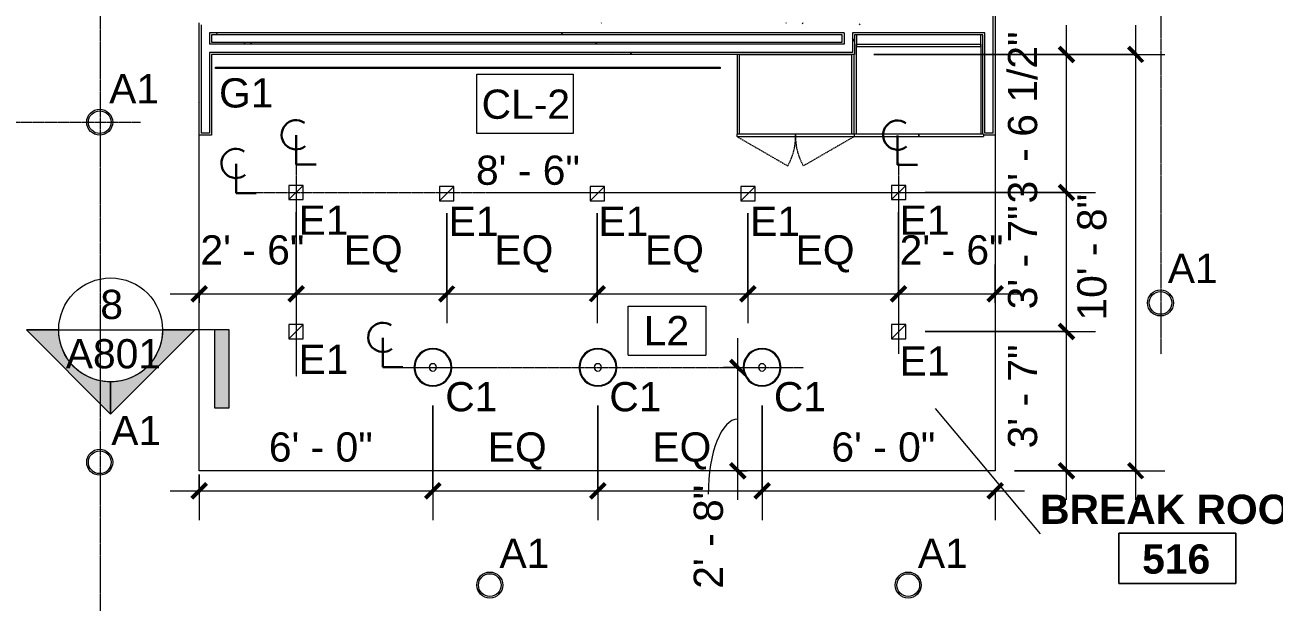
# Model space of a CAD drawing. Header units: inches. Extents: x 0 to 1865, y 0 to 1094.
# Drawn here: x 441.5 to 826.3, y 333.5 to 511.2 of the extents above; entities that cross this region are included whole.
import ezdxf

# ---------------------------------------------------------------- set-up
doc = ezdxf.new("R2010")
doc.units = ezdxf.units.IN
doc.header["$MEASUREMENT"] = 0
doc.linetypes.add('Center 1_16_', pattern=[0.15625, 0.0625, -0.03125, 0.03125, -0.03125])
doc.linetypes.add('Hidden', pattern=[0.28125, 0.1875, -0.09375])
for name, color, linetype, lineweight in [('A-ANNO-DIMS', 211, 'Continuous', 9), ('A-ANNO-DIMS-96', 211, 'Continuous', 9), ('A-ANNO-KEYN', 231, 'Continuous', 9), ('A-ANNO-NOTE', 131, 'Continuous', 9), ('A-AREA-IDEN', 2, 'Continuous', 9), ('A-CLNG', 13, 'Continuous', 13), ('A-CLNG-IDEN', 151, 'Continuous', 9), ('A-DETL', 90, 'Continuous', 9), ('A-WALL', 113, 'Continuous', 13), ('A-WALL-PATT', 111, 'Continuous', 13), ('E-LITE-EQPM', 33, 'Continuous', 9), ('E-LITE-EQPM-IDEN', 33, 'Continuous', 9), ('G-ANNO-SYMB', 111, 'Continuous', 9), ('I-WALL', 2, 'Continuous', 13), ('Q-CASE', 31, 'Continuous', 9)]:
    doc.layers.add(name, color=color, linetype=linetype, lineweight=lineweight)
doc.styles.add('Arial', font='arial.ttf', dxfattribs={"height": 9})
doc.styles.add('Swis721 Lt BT', font='swissl.ttf', dxfattribs={"height": 9})
doc.styles.add('Swis721 Lt BT_B', font='', dxfattribs={"height": 9})
doc.styles.get('Swis721 Lt BT_B').set_extended_font_data('Swis721 Lt BT', bold=True)
doc.dimstyles.new('OTJ_-_3_32__Linear__1_2__Tolerance', dxfattribs={"dimscale": 12, "dimtxt": 9.497835, "dimasz": 0.375, "dimexe": 0.75, "dimexo": 0.5, "dimgap": 0.5, "dimtad": 1, "dimdec": 1, "dimrnd": 0.5, "dimzin": 3, "dimdsep": 46, "dimlunit": 4, "dimtxsty": 'Swis721 Lt BT', "dimblk1": 'OBLIQUE', "dimblk2": 'OBLIQUE', "dimsah": 1, "dimcen": 0.09, "dimdle": 0.75, "dimazin": 0, "dimtfac": 1, "dimtdec": 4, "dimtix": 1, "dimtmove": 0, "dimatfit": 3, "dimfxl": 1, "dimtvp": 1, "dimfrac": 2, "dimtolj": 1, "dimtzin": 0, "dimarcsym": 2})
doc.dimstyles.new('OTJ_-_3_32__Linear__1_2__Tolerance_1', dxfattribs={"dimscale": 12, "dimtxt": 9.497835, "dimasz": 0.375, "dimexe": 0.75, "dimexo": 0.5, "dimgap": 0.5, "dimtad": 1, "dimdec": 1, "dimrnd": 0.5, "dimzin": 3, "dimdsep": 46, "dimlunit": 4, "dimtxsty": 'Swis721 Lt BT', "dimblk1": 'OBLIQUE', "dimblk2": 'OBLIQUE', "dimsah": 1, "dimcen": 0.09, "dimdle": 0.75, "dimazin": 0, "dimtfac": 1, "dimtdec": 4, "dimtix": 1, "dimtmove": 1, "dimatfit": 3, "dimfxl": 1, "dimtvp": 1, "dimfrac": 2, "dimtolj": 1, "dimtzin": 0, "dimarcsym": 2})
pattern_1 = [(0, (0, 0), (30.72, 7.68), [1.267, -21.773, 1.267, -21.773, -122.88]), (0, (0, 0), (30.72, 7.68), [-46.08, 1.267, -44.813, 1.267, -21.773, -53.76]), (0, (0, 0), (30.72, 7.68), [-115.2, 1.267, -14.093, 1.267, -37.133]), (120, (11.52, 3.84), (-22.011075, 22.7643), [1.267, -21.773, 1.267, -21.773, -122.88]), (120, (11.52, 3.84), (-22.011075, 22.7643), [-46.08, 1.267, -44.813, 1.267, -21.773, -53.76]), (120, (11.52, 3.84), (-22.011075, 22.7643), [-115.2, 1.267, -14.093, 1.267, -37.133]), (240, (15.36, 19.2), (-8.708925, -30.4443), [1.267, -21.773, 1.267, -21.773, -122.88]), (240, (15.36, 19.2), (-8.708925, -30.4443), [-46.08, 1.267, -44.813, 1.267, -21.773, -53.76]), (240, (15.36, 19.2), (-8.708925, -30.4443), [-115.2, 1.267, -14.093, 1.267, -37.133])]

# ---------------------------------------------------------------- blocks, each defined once
blk = doc.blocks.new('CW Cupbd1 - Fridge 80_h x 24_d - 2 Doors-8094484-REFLECTED CEILING PLAN')
at = {"layer": 'Q-CASE', "lineweight": 20}
for p, q in [((2.75, -2.49), (2.75, -6.06)), ((41.09, -6.06), (41.09, -2.49)), ((2.75, -6.06), (2.75, -5.31)), ((2.75, -5.31), (41.09, -5.31)), ((41.09, -5.31), (41.09, -6.06)), ((2, -33.06), (2, -8.49))]:
    blk.add_line(p, q, dxfattribs=at)
at = {"layer": 'Q-CASE'}
for p, q in [((2.75, -33.06), (2.75, -6.06)), ((2.75, -6.06), (41.09, -6.06)), ((41.09, -6.06), (41.09, -33.06)), ((21.92, -33.06), (2, -33.06)), ((2, -33.81), (21.92, -33.81)), ((41.09, -33.06), (2.75, -33.06)), ((21.92, -33.81), (21.92, -33.06)), ((41.84, -33.06), (21.92, -33.06)), ((21.92, -33.06), (21.92, -33.81)), ((21.92, -33.81), (41.84, -33.81)), ((41.84, -33.06), (41.84, -33.81))]:
    blk.add_line(p, q, dxfattribs=at)
blk = doc.blocks.new('CW Cupbd Combined - Oven Tower 96_h x 24_d _2 Microwaves_ 2 pull out drawers_-7806626-REFLECTED CEILING PLAN')
at = {"layer": 'Q-CASE', "linetype": 'Hidden'}
for p, q in [((2, 31.31), (17.6, 40.32)), ((38.03, 31.31), (22.42, 40.32))]:
    blk.add_line(p, q, dxfattribs=at)
at = {"layer": 'Q-CASE'}
for p, q in [((20.01, 31.31), (2, 31.31)), ((2, 30.56), (2, 31.31)), ((20.01, 30.56), (20.01, 31.31)), ((38.03, 31.31), (20.01, 31.31)), ((20.01, 31.31), (20.01, 30.56)), ((38.03, 31.31), (38.03, 30.56)), ((2, 30.56), (20.01, 30.56)), ((2.75, 6.06), (2.75, 30.56)), ((2.75, 30.56), (37.28, 30.56)), ((20.01, 30.56), (38.03, 30.56)), ((37.28, 30.56), (37.28, 6.06)), ((37.28, 6.06), (2.75, 6.06))]:
    blk.add_line(p, q, dxfattribs=at)
at = {"layer": 'Q-CASE', "lineweight": 20}
for p, q in [((2, 30.56), (2, 5.99)), ((38.03, 5.99), (38.03, 30.56)), ((2.75, 5.99), (2.75, 6.06)), ((2.75, 6.06), (2.75, 5.99)), ((37.28, 6.06), (37.28, 5.99)), ((37.28, 5.99), (37.28, 6.06))]:
    blk.add_line(p, q, dxfattribs=at)
at = {"layer": 'Q-CASE', "linetype": 'Hidden'}
for centre, start, end in [((2, 31.31), 0.0023, 30), ((38.03, 31.31), 150, 179.9977)]:
    blk.add_arc(centre, 18.02, start, end, dxfattribs=at)
blk = doc.blocks.new('L-PENDANT_RH HARMON 11 - L-PENDANT_RH HARMON 11-7952165-REFLECTED CEILING PLAN')
at = {"layer": 'E-LITE-EQPM'}
for radius, start, end in [(5.84, 0, 180), (5.59, 0, 180), (5.84, 180, 0), (5.59, 180, 0), (1.13, 0, 180), (1.13, 180, 0)]:
    blk.add_arc((0, 0), radius, start, end, dxfattribs=at)
blk = doc.blocks.new('L-PENDANT_RH HARMON 11 - L-PENDANT_RH HARMON 11-7822375-REFLECTED CEILING PLAN')
at = {"layer": 'E-LITE-EQPM'}
for radius, start, end in [(5.84, 0, 180), (5.59, 0, 180), (5.84, 180, 0), (5.59, 180, 0), (1.13, 0, 180), (1.13, 180, 0)]:
    blk.add_arc((0, 0), radius, start, end, dxfattribs=at)
blk = doc.blocks.new('L-PENDANT_FOCAL POINT 3_5 CYLINDER - L-PENDANT_FOCAL POINT 3_5 CYLINDER-7826649-REFLECTED CEILING PLAN')
at = {"layer": 'E-LITE-EQPM'}
for radius in [4, 3.5]:
    blk.add_circle((-0.125, 0), radius, dxfattribs=at)
blk = doc.blocks.new('L-Recessed Square Downlight - 4_-4552743-REFLECTED CEILING PLAN')
at = {"layer": 'E-LITE-EQPM'}
for p, q in [((-2.1875, -2.1875), (-2.1875, 2.1875)), ((-2.1875, 2.1875), (2.1875, 2.1875)), ((-2.1875, 2.1875), (2.1875, -2.1875)), ((2.1875, 2.1875), (2.1875, -2.1875)), ((2.1875, -2.1875), (-2.1875, -2.1875))]:
    blk.add_line(p, q, dxfattribs=at)
blk = doc.blocks.new('LED STRIP - 10 mm-7897788-REFLECTED CEILING PLAN')
at = {"layer": 'E-LITE-EQPM'}
for p, q in [((77.75, 0.2), (-77.75, 0.2)), ((-77.75, 0.2), (-77.75, -0.2)), ((77.75, -0.2), (77.75, 0.2)), ((-77.75, -0.2), (77.75, -0.2))]:
    blk.add_line(p, q, dxfattribs=at)
blk = doc.blocks.new('Room Tag - Room Name and Number-3379422-REFLECTED CEILING PLAN')
at = {"layer": 'A-AREA-IDEN'}
for p, q in [((-0.1881, -0.1636), (-0.1881, -0.0018)), ((-0.1881, -0.0018), (0.1869, -0.0018)), ((0.1869, -0.0018), (-0.1881, -0.0018)), ((-0.1881, -0.0018), (-0.1881, -0.1636)), ((0.1869, -0.0018), (0.1869, -0.1636)), ((0.1869, -0.1636), (0.1869, -0.0018)), ((0.1869, -0.1636), (-0.1881, -0.1636)), ((-0.1881, -0.1636), (0.1869, -0.1636))]:
    blk.add_line(p, q, dxfattribs=at)
blk = doc.blocks.new('DIMBLOCK1-REFLECTED CEILING PLAN')
at = {"layer": 'A-ANNO-DIMS-96'}
for p, q in [((524.97, 453.59), (524.97, 419.4)), ((524.97, 428.4), (524.97, 453.59)), ((495.14, 425.58), (495.14, 437.4)), ((486.14, 428.4), (524.97, 428.4)), ((495.14, 428.4), (495.14, 425.58))]:
    blk.add_line(p, q, dxfattribs=at)
at = {"layer": 'A-ANNO-DIMS-96', "lineweight": 50}
for p, q in [((495.14, 428.4), (492.89, 426.15)), ((495.14, 428.4), (497.39, 430.65)), ((524.97, 428.4), (522.72, 426.15)), ((524.97, 428.4), (527.22, 430.65))]:
    blk.add_line(p, q, dxfattribs=at)
at = {"layer": 'A-ANNO-DIMS-96', "color": 0, "insert": (495.51, 446.42), "char_height": 9, "width": 34.9159, "attachment_point": 1, "line_spacing_factor": 1.005062, "style": 'Swis721 Lt BT'}
blk.add_mtext('2\' - 6"', dxfattribs=at)
blk = doc.blocks.new('_Oblique')
at = {"color": 0, "linetype": 'ByBlock', "lineweight": -2}
blk.add_line((-0.5, -0.5), (0.5, 0.5), dxfattribs=at)
blk = doc.blocks.new('DIMBLOCK2-REFLECTED CEILING PLAN')
at = {"layer": 'A-ANNO-DIMS-96'}
for p, q in [((524.97, 453.59), (524.97, 419.4)), ((524.97, 428.4), (524.97, 453.59)), ((571.38, 453.25), (571.38, 419.4)), ((571.38, 428.4), (571.38, 453.25)), ((524.97, 428.4), (571.38, 428.4))]:
    blk.add_line(p, q, dxfattribs=at)
at = {"layer": 'A-ANNO-DIMS-96', "lineweight": 50}
for p, q in [((524.97, 428.4), (522.72, 426.15)), ((524.97, 428.4), (527.22, 430.65)), ((571.38, 428.4), (569.13, 426.15)), ((571.38, 428.4), (573.63, 430.65))]:
    blk.add_line(p, q, dxfattribs=at)
at = {"layer": 'A-ANNO-DIMS-96', "color": 0, "insert": (539.66, 446.42), "char_height": 9, "width": 20.443, "attachment_point": 1, "line_spacing_factor": 1.005062, "style": 'Swis721 Lt BT'}
blk.add_mtext('EQ', dxfattribs=at)
blk = doc.blocks.new('DIMBLOCK3-REFLECTED CEILING PLAN')
at = {"layer": 'A-ANNO-DIMS-96'}
for p, q in [((571.38, 453.25), (571.38, 419.4)), ((571.38, 428.4), (571.38, 453.25)), ((617.79, 453.25), (617.79, 419.4)), ((617.79, 428.4), (617.79, 453.25)), ((571.38, 428.4), (617.79, 428.4))]:
    blk.add_line(p, q, dxfattribs=at)
at = {"layer": 'A-ANNO-DIMS-96', "lineweight": 50}
for p, q in [((571.38, 428.4), (569.13, 426.15)), ((571.38, 428.4), (573.63, 430.65)), ((617.79, 428.4), (615.54, 426.15)), ((617.79, 428.4), (620.04, 430.65))]:
    blk.add_line(p, q, dxfattribs=at)
at = {"layer": 'A-ANNO-DIMS-96', "color": 0, "insert": (586.07, 446.42), "char_height": 9, "width": 20.443, "attachment_point": 1, "line_spacing_factor": 1.005062, "style": 'Swis721 Lt BT'}
blk.add_mtext('EQ', dxfattribs=at)
blk = doc.blocks.new('DIMBLOCK4-REFLECTED CEILING PLAN')
at = {"layer": 'A-ANNO-DIMS-96'}
for p, q in [((617.79, 453.25), (617.79, 419.4)), ((617.79, 428.4), (617.79, 453.25)), ((664.2, 453.25), (664.2, 419.4)), ((664.2, 428.4), (664.2, 453.25)), ((617.79, 428.4), (664.2, 428.4))]:
    blk.add_line(p, q, dxfattribs=at)
at = {"layer": 'A-ANNO-DIMS-96', "lineweight": 50}
for p, q in [((617.79, 428.4), (615.54, 426.15)), ((617.79, 428.4), (620.04, 430.65)), ((664.2, 428.4), (661.95, 426.15)), ((664.2, 428.4), (666.45, 430.65))]:
    blk.add_line(p, q, dxfattribs=at)
at = {"layer": 'A-ANNO-DIMS-96', "color": 0, "insert": (632.48, 446.42), "char_height": 9, "width": 20.443, "attachment_point": 1, "line_spacing_factor": 1.005062, "style": 'Swis721 Lt BT'}
blk.add_mtext('EQ', dxfattribs=at)
blk = doc.blocks.new('DIMBLOCK5-REFLECTED CEILING PLAN')
at = {"layer": 'A-ANNO-DIMS-96'}
for p, q in [((664.2, 453.25), (664.2, 419.4)), ((664.2, 428.4), (664.2, 453.25)), ((710.61, 453.59), (710.61, 419.4)), ((710.61, 428.4), (710.61, 453.59)), ((664.2, 428.4), (710.61, 428.4))]:
    blk.add_line(p, q, dxfattribs=at)
at = {"layer": 'A-ANNO-DIMS-96', "lineweight": 50}
for p, q in [((664.2, 428.4), (661.95, 426.15)), ((664.2, 428.4), (666.45, 430.65)), ((710.61, 428.4), (708.36, 426.15)), ((710.61, 428.4), (712.86, 430.65))]:
    blk.add_line(p, q, dxfattribs=at)
at = {"layer": 'A-ANNO-DIMS-96', "color": 0, "insert": (678.89, 446.42), "char_height": 9, "width": 20.443, "attachment_point": 1, "line_spacing_factor": 1.005062, "style": 'Swis721 Lt BT'}
blk.add_mtext('EQ', dxfattribs=at)
blk = doc.blocks.new('DIMBLOCK6-REFLECTED CEILING PLAN')
at = {"layer": 'A-ANNO-DIMS-96'}
for p, q in [((710.61, 453.59), (710.61, 419.4)), ((710.61, 428.4), (710.61, 453.59)), ((740.36, 425.58), (740.36, 437.4)), ((710.61, 428.4), (749.36, 428.4)), ((740.36, 428.4), (740.36, 425.58))]:
    blk.add_line(p, q, dxfattribs=at)
at = {"layer": 'A-ANNO-DIMS-96', "lineweight": 50}
for p, q in [((710.61, 428.4), (708.36, 426.15)), ((710.61, 428.4), (712.86, 430.65)), ((740.36, 428.4), (738.11, 426.15)), ((740.36, 428.4), (742.61, 430.65))]:
    blk.add_line(p, q, dxfattribs=at)
at = {"layer": 'A-ANNO-DIMS-96', "color": 0, "insert": (710.94, 446.42), "char_height": 9, "width": 34.9159, "attachment_point": 1, "line_spacing_factor": 1.005062, "style": 'Swis721 Lt BT'}
blk.add_mtext('2\' - 6"', dxfattribs=at)
blk = doc.blocks.new('DIMBLOCK7-REFLECTED CEILING PLAN')
at = {"layer": 'A-ANNO-DIMS-96'}
for p, q in [((718.8, 416.75), (771.32, 416.75)), ((762.32, 416.75), (718.8, 416.75)), ((762.32, 364.91), (762.32, 416.75)), ((746.36, 373.91), (771.32, 373.91)), ((762.32, 373.91), (746.36, 373.91))]:
    blk.add_line(p, q, dxfattribs=at)
at = {"layer": 'A-ANNO-DIMS-96', "lineweight": 50}
for p, q in [((762.32, 416.75), (760.07, 419)), ((762.32, 416.75), (764.57, 414.5)), ((762.32, 373.91), (760.07, 376.16)), ((762.32, 373.91), (764.57, 371.66))]:
    blk.add_line(p, q, dxfattribs=at)
at = {"layer": 'A-ANNO-DIMS-96', "color": 0, "insert": (744.31, 380.78), "char_height": 9, "width": 34.9159, "attachment_point": 1, "rotation": 90, "line_spacing_factor": 1.005062, "style": 'Swis721 Lt BT'}
blk.add_mtext('3\' - 7"', dxfattribs=at)
blk = doc.blocks.new('DIMBLOCK8-REFLECTED CEILING PLAN')
at = {"layer": 'A-ANNO-DIMS-96', "lineweight": 50}
for p, q in [((762.32, 459.59), (760.07, 461.84)), ((762.32, 459.59), (764.57, 457.34)), ((762.32, 416.75), (760.07, 419)), ((762.32, 416.75), (764.57, 414.5))]:
    blk.add_line(p, q, dxfattribs=at)
at = {"layer": 'A-ANNO-DIMS-96'}
for p, q in [((718.8, 459.59), (771.32, 459.59)), ((762.32, 459.59), (718.8, 459.59)), ((762.32, 416.75), (762.32, 459.59)), ((718.8, 416.75), (771.32, 416.75)), ((762.32, 416.75), (718.8, 416.75))]:
    blk.add_line(p, q, dxfattribs=at)
at = {"layer": 'A-ANNO-DIMS-96', "color": 0, "insert": (744.31, 423.62), "char_height": 9, "width": 34.9159, "attachment_point": 1, "rotation": 90, "line_spacing_factor": 1.005062, "style": 'Swis721 Lt BT'}
blk.add_mtext('3\' - 7"', dxfattribs=at)
blk = doc.blocks.new('DIMBLOCK9-REFLECTED CEILING PLAN')
at = {"layer": 'A-ANNO-DIMS-96'}
for p, q in [((762.32, 459.59), (762.32, 511.12)), ((703.01, 502.12), (771.32, 502.12)), ((762.32, 502.12), (703.01, 502.12)), ((718.8, 459.59), (771.32, 459.59)), ((762.32, 459.59), (718.8, 459.59))]:
    blk.add_line(p, q, dxfattribs=at)
at = {"layer": 'A-ANNO-DIMS-96', "lineweight": 50}
for p, q in [((762.32, 502.12), (760.07, 504.37)), ((762.32, 502.12), (764.57, 499.87)), ((762.32, 459.59), (760.07, 461.84)), ((762.32, 459.59), (764.57, 457.34))]:
    blk.add_line(p, q, dxfattribs=at)
at = {"layer": 'A-ANNO-DIMS-96', "color": 0, "insert": (744.31, 456.21), "char_height": 9, "width": 59.1579, "attachment_point": 1, "rotation": 90, "line_spacing_factor": 1.005062, "style": 'Swis721 Lt BT'}
blk.add_mtext('3\' - 6 1/2"', dxfattribs=at)
blk = doc.blocks.new('DIMBLOCK10-REFLECTED CEILING PLAN')
at = {"layer": 'A-ANNO-DIMS-96'}
for p, q in [((567.14, 393.97), (567.14, 358.7)), ((567.14, 367.7), (567.14, 393.97)), ((495.14, 372.74), (495.14, 358.7)), ((495.14, 367.7), (495.14, 372.74)), ((486.14, 367.7), (567.14, 367.7))]:
    blk.add_line(p, q, dxfattribs=at)
at = {"layer": 'A-ANNO-DIMS-96', "lineweight": 50}
for p, q in [((495.14, 367.7), (497.39, 369.95)), ((567.14, 367.7), (569.39, 369.95)), ((495.14, 367.7), (492.89, 365.45)), ((567.14, 367.7), (564.89, 365.45))]:
    blk.add_line(p, q, dxfattribs=at)
at = {"layer": 'A-ANNO-DIMS-96', "color": 0, "insert": (516.59, 385.72), "char_height": 9, "width": 34.9159, "attachment_point": 1, "line_spacing_factor": 1.005062, "style": 'Swis721 Lt BT'}
blk.add_mtext('6\' - 0"', dxfattribs=at)
blk = doc.blocks.new('DIMBLOCK11-REFLECTED CEILING PLAN')
at = {"layer": 'A-ANNO-DIMS-96'}
for p, q in [((567.14, 393.97), (567.14, 358.7)), ((567.14, 367.7), (567.14, 393.97)), ((617.98, 393.97), (617.98, 358.7)), ((617.98, 367.7), (617.98, 393.97)), ((567.14, 367.7), (617.98, 367.7))]:
    blk.add_line(p, q, dxfattribs=at)
at = {"layer": 'A-ANNO-DIMS-96', "lineweight": 50}
for p, q in [((567.14, 367.7), (569.39, 369.95)), ((617.98, 367.7), (620.23, 369.95)), ((567.14, 367.7), (564.89, 365.45)), ((617.98, 367.7), (615.73, 365.45))]:
    blk.add_line(p, q, dxfattribs=at)
at = {"layer": 'A-ANNO-DIMS-96', "color": 0, "insert": (584.04, 385.72), "char_height": 9, "width": 20.443, "attachment_point": 1, "line_spacing_factor": 1.005062, "style": 'Swis721 Lt BT'}
blk.add_mtext('EQ', dxfattribs=at)
blk = doc.blocks.new('DIMBLOCK12-REFLECTED CEILING PLAN')
at = {"layer": 'A-ANNO-DIMS-96'}
for p, q in [((617.98, 393.97), (617.98, 358.7)), ((617.98, 367.7), (617.98, 393.97)), ((668.55, 393.97), (668.55, 358.7)), ((668.55, 367.7), (668.55, 393.97)), ((617.98, 367.7), (668.55, 367.7))]:
    blk.add_line(p, q, dxfattribs=at)
at = {"layer": 'A-ANNO-DIMS-96', "lineweight": 50}
for p, q in [((617.98, 367.7), (620.23, 369.95)), ((668.55, 367.7), (670.8, 369.95)), ((617.98, 367.7), (615.73, 365.45)), ((668.55, 367.7), (666.3, 365.45))]:
    blk.add_line(p, q, dxfattribs=at)
at = {"layer": 'A-ANNO-DIMS-96', "color": 0, "insert": (634.75, 385.72), "char_height": 9, "width": 20.443, "attachment_point": 1, "line_spacing_factor": 1.005062, "style": 'Swis721 Lt BT'}
blk.add_mtext('EQ', dxfattribs=at)
blk = doc.blocks.new('DIMBLOCK13-REFLECTED CEILING PLAN')
at = {"layer": 'A-ANNO-DIMS-96'}
for p, q in [((668.55, 393.97), (668.55, 358.7)), ((668.55, 367.7), (668.55, 393.97)), ((668.55, 367.7), (749.36, 367.7)), ((740.36, 367.91), (740.36, 358.7)), ((740.36, 367.7), (740.36, 367.91))]:
    blk.add_line(p, q, dxfattribs=at)
at = {"layer": 'A-ANNO-DIMS-96', "lineweight": 50}
for p, q in [((668.55, 367.7), (670.8, 369.95)), ((740.36, 367.7), (742.61, 369.95)), ((668.55, 367.7), (666.3, 365.45)), ((740.36, 367.7), (738.11, 365.45))]:
    blk.add_line(p, q, dxfattribs=at)
at = {"layer": 'A-ANNO-DIMS-96', "color": 0, "insert": (689.91, 385.72), "char_height": 9, "width": 34.9159, "attachment_point": 1, "line_spacing_factor": 1.005062, "style": 'Swis721 Lt BT'}
blk.add_mtext('6\' - 0"', dxfattribs=at)
blk = doc.blocks.new('Centerline - Centerline-43150-REFLECTED CEILING PLAN')
at = {"layer": 'A-ANNO-NOTE', "lineweight": 30}
for p, q in [((0, 0.0259), (0, -0.0678)), ((0, -0.0678), (0.0642, -0.0678))]:
    blk.add_line(p, q, dxfattribs=at)
blk.add_arc((0, 0.0273), 0.0469, 55.7755, 308.0372, dxfattribs=at)
blk = doc.blocks.new('DIMBLOCK14-REFLECTED CEILING PLAN')
at = {"layer": 'A-ANNO-DIMS-96'}
for p, q in [((783.67, 364.91), (783.67, 511.12)), ((703.01, 502.12), (792.67, 502.12)), ((783.67, 502.12), (703.01, 502.12)), ((746.36, 373.91), (792.67, 373.91)), ((783.67, 373.91), (746.36, 373.91))]:
    blk.add_line(p, q, dxfattribs=at)
at = {"layer": 'A-ANNO-DIMS-96', "lineweight": 50}
for p, q in [((783.67, 502.12), (781.42, 504.37)), ((783.67, 502.12), (785.92, 499.87)), ((783.67, 373.91), (781.42, 376.16)), ((783.67, 373.91), (785.92, 371.66))]:
    blk.add_line(p, q, dxfattribs=at)
at = {"layer": 'A-ANNO-DIMS-96', "color": 0, "insert": (765.65, 420.15), "char_height": 9, "width": 42.8759, "attachment_point": 1, "rotation": 90, "line_spacing_factor": 1.005062, "style": 'Swis721 Lt BT'}
blk.add_mtext('10\' - 8"', dxfattribs=at)
blk = doc.blocks.new('DIMBLOCK15-REFLECTED CEILING PLAN')
at = {"layer": 'A-ANNO-DIMS-96'}
for p, q in [((661.1, 364.91), (661.1, 414.75)), ((656.71, 405.75), (670.1, 405.75)), ((661.1, 405.75), (656.71, 405.75)), ((663.92, 373.91), (652.1, 373.91)), ((661.1, 373.91), (663.92, 373.91))]:
    blk.add_line(p, q, dxfattribs=at)
at = {"layer": 'A-ANNO-DIMS-96', "lineweight": 50}
for p, q in [((661.1, 405.75), (658.85, 408)), ((661.1, 405.75), (663.35, 403.5)), ((661.1, 373.91), (658.85, 376.16)), ((661.1, 373.91), (663.35, 371.66))]:
    blk.add_line(p, q, dxfattribs=at)
at = {"layer": 'A-ANNO-DIMS-96'}
blk.add_ellipse((661.1, 366.66), major_axis=(0, 23.17), ratio=0.394282, start_param=0, end_param=1.570796, dxfattribs=at)
at = {"layer": 'A-ANNO-DIMS-96', "color": 0, "insert": (647.49, 337.56), "char_height": 9, "width": 34.9159, "attachment_point": 1, "rotation": 90, "line_spacing_factor": 1.005062, "style": 'Swis721 Lt BT'}
blk.add_mtext('2\' - 8"', dxfattribs=at)
blk = doc.blocks.new('Keynote Tag - Keynote Number - Boxed-135510-REFLECTED CEILING PLAN')
at = {"layer": 'A-ANNO-KEYN'}
for p, q in [((-0.125, -0.0792), (-0.125, 0.0781)), ((-0.125, 0.0781), (0.125, 0.0781)), ((0.125, 0.0781), (0.125, -0.0792)), ((-0.125, -0.0792), (0.125, -0.0792))]:
    blk.add_line(p, q, dxfattribs=at)
blk = doc.blocks.new('Drafting View - 3_32_ x 3_8_-334918-REFLECTED CEILING PLAN')
at = {"layer": 'G-ANNO-SYMB'}
blk.add_hatch(color=256, dxfattribs=at).paths.add_polyline_path([(0, 0.2495), (0, 0), (-0.0469, 0), (-0.0469, 0.2495)], flags=0)
for p, q in [((0, 0.2495), (-0.0469, 0.2495)), ((-0.0469, 0.2495), (-0.0469, 0)), ((0, 0), (0, 0.2495)), ((-0.0469, 0), (0, 0))]:
    blk.add_line(p, q, dxfattribs=at)
blk = doc.blocks.new('Drafting View - Section Head - Filled-1367765-REFLECTED CEILING PLAN')
at = {"layer": 'G-ANNO-SYMB'}
h = blk.add_hatch(color=256, dxfattribs=at)
edge = h.paths.add_edge_path(flags=0)
edge.add_line((-0.5202, 0), (-0.25, 0.2702))
edge.add_line((-0.25, 0.2702), (-0.25, 0.1667))
edge.add_arc((-0.25, 0), 0.1667, 90, 180)
edge.add_line((-0.4167, 0), (-0.5202, 0))
h = blk.add_hatch(color=256, dxfattribs=at)
edge = h.paths.add_edge_path(flags=0)
edge.add_line((0.0202, 0), (-0.0833, 0))
edge.add_arc((-0.25, 0), 0.1667, 0, 90)
edge.add_line((-0.25, 0.1667), (-0.25, 0.2702))
edge.add_line((-0.25, 0.2702), (0.0202, 0))
for p, q in [((-0.25, 0.2702), (-0.5202, 0)), ((-0.25, 0.2702), (-0.5202, 0)), ((-0.25, 0.2702), (0.0202, 0)), ((-0.25, 0.1667), (-0.25, 0.2702)), ((0.0202, 0), (-0.25, 0.2702)), ((-0.25, 0.2702), (-0.25, 0.1667)), ((-0.5202, 0), (-0.4167, 0)), ((-0.0833, 0), (0.0202, 0)), ((-0.5202, 0), (-0.4167, 0)), ((-0.4167, 0), (-0.5202, 0)), ((0.0202, 0), (-0.0833, 0)), ((-0.0833, 0), (0.0202, 0))]:
    blk.add_line(p, q, dxfattribs=at)
for start, end in [(0, 180), (360, 180), (90, 180), (0, 90), (180, 360)]:
    blk.add_arc((-0.25, 0), 0.1667, start, end, dxfattribs=at)

msp = doc.modelspace()

# ---------------------------------------------------------------- hatches: boundary and pattern name
at = {"layer": 'A-WALL-PATT', "lineweight": 9}
h = msp.add_hatch(dxfattribs=at)
h.set_pattern_fill('FP_1', color=256, style=0, pattern_type=2)
h.set_pattern_definition(pattern_1)
h.paths.add_polyline_path([(737.23, 477.25), (737.23, 508.75), (736.61, 508.75), (736.61, 477.55), (736.73, 477.55), (736.73, 477.25)], flags=0)
h.paths.add_polyline_path([(737.23, 511.25), (737.23, 748), (736.61, 748), (736.61, 511.25)], flags=0)
h.paths.add_polyline_path([(736.61, 748.5), (737.23, 748.5), (737.23, 750.3), (736.61, 750.3), (736.61, 748.67)], flags=0)
h = msp.add_hatch(dxfattribs=at)
h.set_pattern_fill('FP_1', color=256, style=0, pattern_type=2)
h.set_pattern_definition(pattern_1)
h.paths.add_polyline_path([(739.73, 477.25), (740.36, 477.25), (740.36, 651.68), (739.73, 651.68), (739.73, 477.87), (737.23, 477.87), (737.23, 477.25), (739.73, 477.25)], flags=0)
h.paths.add_polyline_path([(739.73, 654.18), (740.36, 654.18), (740.36, 747.18), (739.73, 747.18), (739.73, 680.91)], flags=0)
h = msp.add_hatch(dxfattribs=at)
h.set_pattern_fill('FP_1', color=256, style=0, pattern_type=2)
h.set_pattern_definition(pattern_1)
h.paths.add_polyline_path([(495.14, 508.75), (495.76, 508.75), (495.76, 511.25), (578.39, 511.25), (578.39, 511.87), (495.14, 511.87), (495.14, 508.84)], flags=0)
h.paths.add_polyline_path([(736.61, 511.25), (736.61, 511.87), (580.89, 511.87), (580.89, 511.25), (736.61, 511.25)], flags=0)
h = msp.add_hatch(dxfattribs=at)
h.set_pattern_fill('FP_1', color=256, style=0, pattern_type=2)
h.set_pattern_definition(pattern_1)
h.paths.add_polyline_path([(693.89, 508.12), (693.89, 508.75), (498.26, 508.75), (498.26, 508.12), (693.26, 508.12)], flags=0)
h.paths.add_polyline_path([(495.76, 508.12), (495.76, 508.75), (495.14, 508.75), (495.14, 508.12)], flags=0)
h.paths.add_polyline_path([(697.64, 508.12), (736.61, 508.12), (736.61, 508.75), (696.39, 508.75), (696.39, 508.12), (697.01, 508.12)], flags=0)
h = msp.add_hatch(dxfattribs=at)
h.set_pattern_fill('FP_1', color=256, style=0, pattern_type=2)
h.set_pattern_definition(pattern_1)
h.paths.add_polyline_path([(495.77, 477.25), (498.26, 477.25), (498.26, 477.87), (495.76, 477.87), (495.76, 508.12), (495.14, 508.12), (495.14, 477.25), (495.76, 477.25)], flags=0)
h = msp.add_hatch(dxfattribs=at)
h.set_pattern_fill('FP_1', color=256, style=0, pattern_type=2)
h.set_pattern_definition(pattern_1)
h.paths.add_polyline_path([(696.89, 502.12), (697.01, 502.12), (697.01, 508.12), (696.39, 508.12), (696.39, 502.12)], flags=0)
h = msp.add_hatch(dxfattribs=at)
h.set_pattern_fill('FP_1', color=256, style=0, pattern_type=2)
h.set_pattern_definition(pattern_1)
h.paths.add_polyline_path([(578.39, 505.25), (693.26, 505.25), (693.26, 505.87), (498.89, 505.87), (498.89, 505.25), (577.02, 505.25)], flags=0)
h = msp.add_hatch(dxfattribs=at)
h.set_pattern_fill('FP_1', color=256, style=0, pattern_type=2)
h.set_pattern_definition(pattern_1)
h.paths.add_polyline_path([(696.14, 502.12), (696.39, 502.12), (696.39, 502.75), (498.89, 502.75), (498.89, 502.12), (694.08, 502.12)], flags=0)

# ---------------------------------------------------------------- linework, layer by layer
at = {"layer": 'A-AREA-IDEN'}
msp.add_line((721.87, 393.11), (754.21, 354.46), dxfattribs=at)
at = {"layer": 'A-CLNG'}
for p, q in [((495.14, 373.91), (495.14, 477.25)), ((740.36, 477.25), (740.36, 373.91)), ((740.36, 373.91), (495.14, 373.91))]:
    msp.add_line(p, q, dxfattribs=at)
at = {"layer": 'A-CLNG-IDEN', "flags": 128}
msp.add_lwpolyline([(580.64, 496.05), (610.4, 496.05), (610.4, 477.81), (580.64, 477.81)], close=True, dxfattribs=at)
at = {"layer": 'A-DETL', "linetype": 'Center 1_16_', "lineweight": 13}
for p, q in [((464.6, 845.25), (464.6, 149.25)), ((791.43, 571.78), (791.43, 409.78)), ((58.12, 481.25), (477.12, 481.25)), ((524.97, 469.78), (524.97, 402.78)), ((710.61, 468.78), (710.61, 409.78)), ((509.79, 459.59), (722.79, 459.59)), ((555.29, 405.75), (681.29, 405.75))]:
    msp.add_line(p, q, dxfattribs=at)
at = {"layer": 'A-WALL'}
for p, q in [((739.73, 477.87), (739.73, 651.68)), ((495.76, 511.25), (495.76, 477.87)), ((693.89, 508.75), (498.26, 508.75)), ((498.26, 508.75), (498.26, 505.25)), ((693.89, 508.75), (693.89, 505.25)), ((737.23, 508.75), (696.39, 508.75)), ((696.39, 508.75), (696.39, 502.75)), ((737.23, 477.87), (737.23, 508.75)), ((693.89, 505.25), (498.26, 505.25)), ((498.26, 502.75), (498.26, 477.87)), ((696.39, 502.75), (498.26, 502.75)), ((498.26, 477.87), (495.76, 477.87)), ((739.73, 477.87), (737.23, 477.87))]:
    msp.add_line(p, q, dxfattribs=at)
at = {"layer": 'G-ANNO-SYMB'}
for p, q in [((451.85, 417.27), (483.85, 417.27)), ((499.89, 417.27), (491.85, 417.27))]:
    msp.add_line(p, q, dxfattribs=at)
at = {"layer": 'I-WALL'}
for p, q in [((740.36, 651.05), (740.36, 477.25)), ((495.14, 477.25), (495.14, 511.87)), ((693.26, 508.12), (498.89, 508.12)), ((498.89, 508.12), (498.89, 505.87)), ((693.26, 505.87), (693.26, 508.12)), ((736.61, 508.12), (697.01, 508.12)), ((697.01, 508.12), (697.01, 502.12)), ((736.61, 477.55), (736.61, 508.12)), ((498.89, 505.87), (693.26, 505.87)), ((498.89, 502.12), (498.89, 477.25)), ((697.01, 502.12), (498.89, 502.12)), ((498.89, 477.25), (495.14, 477.25)), ((740.36, 477.25), (736.73, 477.25))]:
    msp.add_line(p, q, dxfattribs=at)

# ---------------------------------------------------------------- block references
at = {"layer": 'A-ANNO-KEYN', "xscale": 95.99999999999994, "yscale": 95.99999999999994, "zscale": 95.99999999999994}
msp.add_blockref('Keynote Tag - Keynote Number - Boxed-135510-REFLECTED CEILING PLAN', (639.25, 417.11), dxfattribs=at)
at = {"layer": 'A-ANNO-NOTE', "xscale": 96, "yscale": 96, "zscale": 96}
for p in [(525.01, 474.76), (710.32, 474.64), (506.47, 465.93), (551.7, 412.36)]:
    msp.add_blockref('Centerline - Centerline-43150-REFLECTED CEILING PLAN', p, dxfattribs=at)
at = {"layer": 'A-AREA-IDEN', "xscale": 95.99999999999994, "yscale": 95.99999999999994, "zscale": 95.99999999999994}
msp.add_blockref('Room Tag - Room Name and Number-3379422-REFLECTED CEILING PLAN', (796.57, 354.85), dxfattribs=at)
at = {"layer": 'E-LITE-EQPM', "extrusion": (0, 0, -1), "rotation": 180}
for name, p in [('LED STRIP - 10 mm-7897788-REFLECTED CEILING PLAN', (-577.89, 497.95)), ('L-Recessed Square Downlight - 4_-4552743-REFLECTED CEILING PLAN', (-524.97, 459.59)), ('L-Recessed Square Downlight - 4_-4552743-REFLECTED CEILING PLAN', (-571.38, 459.25)), ('L-Recessed Square Downlight - 4_-4552743-REFLECTED CEILING PLAN', (-617.79, 459.25)), ('L-Recessed Square Downlight - 4_-4552743-REFLECTED CEILING PLAN', (-664.2, 459.25)), ('L-Recessed Square Downlight - 4_-4552743-REFLECTED CEILING PLAN', (-710.61, 459.59)), ('L-Recessed Square Downlight - 4_-4552743-REFLECTED CEILING PLAN', (-524.97, 416.75)), ('L-Recessed Square Downlight - 4_-4552743-REFLECTED CEILING PLAN', (-710.61, 416.75))]:
    msp.add_blockref(name, p, dxfattribs=at)
at = {"layer": 'E-LITE-EQPM'}
for name, p in [('L-PENDANT_FOCAL POINT 3_5 CYLINDER - L-PENDANT_FOCAL POINT 3_5 CYLINDER-7826649-REFLECTED CEILING PLAN', (464.6, 481.25)), ('L-PENDANT_FOCAL POINT 3_5 CYLINDER - L-PENDANT_FOCAL POINT 3_5 CYLINDER-7826649-REFLECTED CEILING PLAN', (791.43, 425.58)), ('L-PENDANT_RH HARMON 11 - L-PENDANT_RH HARMON 11-7952165-REFLECTED CEILING PLAN', (567.14, 405.75)), ('L-PENDANT_RH HARMON 11 - L-PENDANT_RH HARMON 11-7952165-REFLECTED CEILING PLAN', (617.98, 405.75)), ('L-PENDANT_RH HARMON 11 - L-PENDANT_RH HARMON 11-7822375-REFLECTED CEILING PLAN', (668.55, 405.75)), ('L-PENDANT_FOCAL POINT 3_5 CYLINDER - L-PENDANT_FOCAL POINT 3_5 CYLINDER-7826649-REFLECTED CEILING PLAN', (464.6, 376.52)), ('L-PENDANT_FOCAL POINT 3_5 CYLINDER - L-PENDANT_FOCAL POINT 3_5 CYLINDER-7826649-REFLECTED CEILING PLAN', (584.79, 338.7)), ('L-PENDANT_FOCAL POINT 3_5 CYLINDER - L-PENDANT_FOCAL POINT 3_5 CYLINDER-7826649-REFLECTED CEILING PLAN', (713.71, 338.7))]:
    msp.add_blockref(name, p, dxfattribs=at)
at = {"layer": 'G-ANNO-SYMB', "extrusion": (0, 0, -1), "xscale": 95.99999999999994, "yscale": 95.99999999999994, "zscale": 95.99999999999994, "rotation": 180}
msp.add_blockref('Drafting View - Section Head - Filled-1367765-REFLECTED CEILING PLAN', (-491.85, 417.27), dxfattribs=at)
at = {"layer": 'G-ANNO-SYMB', "xscale": 95.99999999999994, "yscale": 95.99999999999994, "zscale": 95.99999999999994, "rotation": 180}
msp.add_blockref('Drafting View - 3_32_ x 3_8_-334918-REFLECTED CEILING PLAN', (499.89, 417.27), dxfattribs=at)
at = {"layer": 'Q-CASE'}
msp.add_blockref('CW Cupbd1 - Fridge 80_h x 24_d - 2 Doors-8094484-REFLECTED CEILING PLAN', (694.89, 510.61), dxfattribs=at)
at = {"layer": 'Q-CASE', "rotation": 180}
msp.add_blockref('CW Cupbd Combined - Oven Tower 96_h x 24_d _2 Microwaves_ 2 pull out drawers_-7806626-REFLECTED CEILING PLAN', (698.88, 508.11), dxfattribs=at)

# ---------------------------------------------------------------- texts
at = {"layer": 'A-ANNO-KEYN', "insert": (632.1, 421.56), "char_height": 9, "width": 16.968, "attachment_point": 1, "style": 'Arial'}
msp.add_mtext('L2', dxfattribs=at)
at = {"layer": 'A-AREA-IDEN', "char_height": 9, "attachment_point": 1, "style": 'Swis721 Lt BT_B'}
for s, insert, width in [('BREAK ROOM', (754.21, 366.53), 102.414), ('516', (785.66, 351.23), 25.452)]:
    msp.add_mtext(s, dxfattribs=dict(at, insert=insert, width=width))
at = {"layer": 'A-CLNG-IDEN', "char_height": 9, "attachment_point": 1, "style": 'Swis721 Lt BT'}
for s, insert, width in [('CL-2', (582.14, 491.3), 32.118), ('8\' - 6"', (580.41, 470.97), 36.36)]:
    msp.add_mtext(s, dxfattribs=dict(at, insert=insert, width=width))
at = {"layer": 'E-LITE-EQPM-IDEN', "char_height": 9, "attachment_point": 1, "style": 'Arial'}
for s, insert, width in [('A1', (467.39, 496.05), 18.786), ('G1', (501.25, 494.78), 20.604), ('E1', (525.73, 455.58), 18.786), ('E1', (571.97, 455.24), 18.786), ('E1', (618.13, 455.24), 18.786), ('E1', (664.86, 455.24), 18.786), ('E1', (710.93, 455.58), 18.786), ('A1', (793.56, 440.72), 18.786), ('E1', (525.73, 412.73), 18.786), ('E1', (710.93, 412.23), 18.786), ('C1', (570.94, 401.21), 19.695), ('C1', (621.49, 401.21), 19.695), ('C1', (672.19, 401.21), 19.695), ('A1', (468.03, 390.81), 18.786), ('A1', (587.64, 353), 18.786), ('A1', (716.56, 353), 18.786)]:
    msp.add_mtext(s, dxfattribs=dict(at, insert=insert, width=width))
at = {"layer": 'G-ANNO-SYMB', "char_height": 9, "attachment_point": 1, "style": 'Swis721 Lt BT'}
for s, insert, width in [('8', (464.66, 429.63), 8.181), ('A801', (454.02, 414.44), 33.936)]:
    msp.add_mtext(s, dxfattribs=dict(at, insert=insert, width=width))

# ---------------------------------------------------------------- dimensions: what is measured, and where the dimension line sits
at = {"layer": 'A-ANNO-DIMS'}
for base, p1, p2, override, picture, middle in [((762.32, 502.12), (712.8, 459.59), (697.01, 502.12), {"dimpost": '<>', "dimfxl": 45.366477}, 'DIMBLOCK9-REFLECTED CEILING PLAN', (751.18, 480.86)), ((783.67, 502.12), (740.36, 373.91), (697.01, 502.12), {"dimpost": '<>', "dimfxl": 135.348068}, 'DIMBLOCK14-REFLECTED CEILING PLAN', (773.04, 438.02)), ((762.32, 459.59), (712.8, 416.75), (712.8, 459.59), {"dimpost": '<>', "dimfxl": 42.843611}, 'DIMBLOCK8-REFLECTED CEILING PLAN', (751.7, 438.17)), ((762.32, 416.75), (740.36, 373.91), (712.8, 416.75), {"dimpost": '<>', "dimfxl": 50.943757}, 'DIMBLOCK7-REFLECTED CEILING PLAN', (751.7, 395.33))]:
    dim = msp.add_linear_dim(base=base, p1=p1, p2=p2, angle=90, dimstyle='OTJ_-_3_32__Linear__1_2__Tolerance', override=override, dxfattribs=at)
    dim.commit()
    dim.dimension.update_dxf_attribs({"geometry": picture, "text_midpoint": middle})
for base, p1, p2, override, picture, middle in [((524.97, 428.4), (495.14, 431.58), (524.97, 459.59), {"dimpost": '<>', "dimfxl": 40.925152}, 'DIMBLOCK1-REFLECTED CEILING PLAN', (510.05, 439.03)), ((740.35937336, 428.40237755), (710.60937336, 459.59388889), (740.35937336, 431.58435807), {"dimpost": '<>', "dimfxl": 40.860694}, 'DIMBLOCK6-REFLECTED CEILING PLAN', (725.48437336, 439.02763213)), ((567.14, 367.7), (495.14, 378.74), (567.14, 399.97), {"dimpost": '<>', "dimfxl": 75.063974}, 'DIMBLOCK10-REFLECTED CEILING PLAN', (531.14, 378.33)), ((740.36, 367.7), (668.55, 399.97), (740.36, 373.91), {"dimpost": '<>', "dimfxl": 76.392253}, 'DIMBLOCK13-REFLECTED CEILING PLAN', (704.45, 378.33))]:
    dim = msp.add_linear_dim(base=base, p1=p1, p2=p2, dimstyle='OTJ_-_3_32__Linear__1_2__Tolerance', override=override, dxfattribs=at)
    dim.commit()
    dim.dimension.update_dxf_attribs({"geometry": picture, "text_midpoint": middle})
for base, p1, p2, override, picture, middle in [((571.38, 428.4), (524.97, 459.59), (571.38, 459.25), {"dimpost": '<>', "dimfxl": 46.410222}, 'DIMBLOCK2-REFLECTED CEILING PLAN', (548.18, 439.35)), ((617.79, 428.4), (571.38, 459.25), (617.79, 459.25), {"dimpost": '<>', "dimfxl": 46.408948}, 'DIMBLOCK3-REFLECTED CEILING PLAN', (594.59, 439.35)), ((664.2, 428.4), (617.79, 459.25), (664.2, 459.25), {"dimpost": '<>', "dimfxl": 46.408948}, 'DIMBLOCK4-REFLECTED CEILING PLAN', (641, 439.35)), ((710.61, 428.4), (664.2, 459.25), (710.61, 459.59), {"dimpost": '<>', "dimfxl": 46.410222}, 'DIMBLOCK5-REFLECTED CEILING PLAN', (687.4, 439.35)), ((617.98, 367.7), (567.14, 399.97), (617.98, 399.97), {"dimpost": '<>', "dimfxl": 50.849261}, 'DIMBLOCK11-REFLECTED CEILING PLAN', (592.56, 378.65)), ((668.55, 367.7), (617.98, 399.97), (668.55, 399.97), {"dimpost": '<>', "dimfxl": 50.564823}, 'DIMBLOCK12-REFLECTED CEILING PLAN', (643.27, 378.65))]:
    dim = msp.add_linear_dim(base=base, p1=p1, p2=p2, text='EQ', dimstyle='OTJ_-_3_32__Linear__1_2__Tolerance', override=override, dxfattribs=at)
    dim.commit()
    dim.dimension.update_dxf_attribs({"geometry": picture, "text_midpoint": middle})
dim = msp.add_linear_dim(base=(661.1, 405.75), p1=(657.92, 373.91), p2=(662.71, 405.75), angle=90, dimstyle='OTJ_-_3_32__Linear__1_2__Tolerance_1', override={"dimpost": '<>', "dimfxl": 32.201304}, dxfattribs=at)
dim.commit()
dim.dimension.update_dxf_attribs({"geometry": 'DIMBLOCK15-REFLECTED CEILING PLAN', "text_midpoint": (653.49, 355.02), "dimtype": 160, "text_rotation": 90})

doc.saveas('drawing.dxf')
